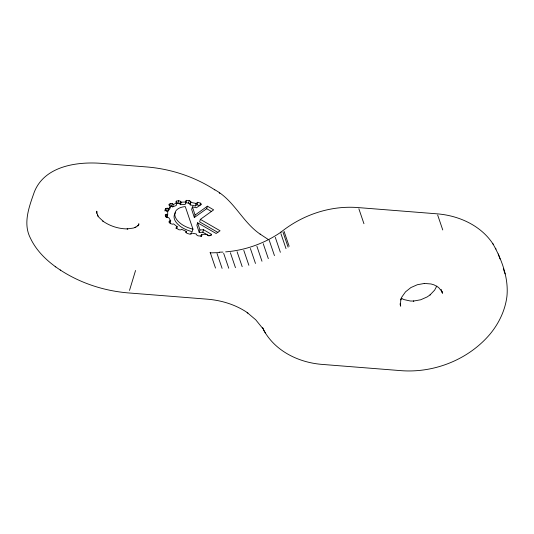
<?xml version="1.0" encoding="UTF-8"?>
<svg xmlns="http://www.w3.org/2000/svg" width="534" height="534" viewBox="0 0 534 534"><rect width="100%" height="100%" fill="white"/><g stroke="black" fill="none" stroke-linecap="round" stroke-linejoin="round"><path stroke-width="0.8" d="M96.654 212.559L96.834 211.21L96.754 213.166L96.514 211.858L97.962 216.11L97.375 215.095L98.93 217.325L103.469 221.53L102.868 221.116C110.104 226.216 118.955 228.952 127.793 228.912L127.099 228.919L133.326 228.078L135.936 227.157L134.902 227.664L138.646 225.034L137.725 225.975L138.84 224.347L138.246 225.562L138.847 223.766L138.366 225.361M209.128 235.915L202.807 232.203L199.215 232.484L199.97 229.987L203.561 229.713L211.29 234.246L211.023 235.3L208.667 235.754L206.151 234.239L201.425 234.439L201.845 235.314L200.877 236.081L198.087 235.841L196.559 234.867L196.412 234.012L191.292 232.978L191.159 233.779L189.643 234.139L186.847 233.251L185.859 232.096L186.259 231.382L181.52 229.28L180.859 229.874L179.017 229.78L176.641 228.372L176.353 227.21L177.241 226.743L173.597 223.886L172.509 224.193L170.626 223.653L169.031 221.944L169.485 220.949L170.726 220.816L169.972 223.305M217.899 232.43L199.616 221.857L200.37 219.367L213.633 209.855L207.426 206.191L206.671 208.687L194.329 217.532L191.659 209.368L192.42 206.878L196.405 207.759L201.505 204.328L200.517 203.18L197.727 202.286L196.966 204.782L195.324 205.937L190.197 204.902L190.812 201.558L189.276 200.584L186.486 200.35L185.518 201.111L185.939 201.992L185.185 204.482L180.459 204.676L181.22 202.186L180.545 201.318L178.703 200.677L176.347 201.131L176.08 202.179L176.981 203L176.227 205.49L172.629 206.892L171.527 206.144L169.652 205.93L170.406 203.441L172.288 203.654L173.383 204.402L176.981 203M129.508 290.409L135.556 270.478M164.899 210.943L165.66 208.454L167.282 208.2L168.637 208.714L170.566 206.331L169.318 205.69L168.844 204.515L170.406 203.441M167.282 208.2L166.528 210.696L167.883 211.21L169.812 208.821L170.566 206.331M167.703 214.481L166.294 214.281L165.54 216.771L166.948 216.971L167.703 214.481L167.669 211.471L166.261 211.104L165.119 209.982L165.66 208.454M167.883 211.21L168.637 208.714M171.527 206.144L172.288 203.654M172.629 206.892L173.383 204.402M169.104 222.197L169.485 220.949M175.966 202.379L176.347 201.131M176.374 203.474L177.942 203.167L178.703 200.677M180.459 204.676L179.791 203.808L180.545 201.318M175.973 228.452L176.353 227.21M176.674 228.612L177.241 226.743M186.486 200.35L185.732 202.84L188.515 203.074L190.051 204.048L190.197 204.902M188.515 203.074L189.276 200.584M190.051 204.048L190.812 201.558M185.885 232.63L186.259 231.382M195.324 205.937L196.078 203.441L197.727 202.286M194.329 217.532L195.084 215.042L192.42 206.878M190.912 234.226L191.292 232.978M200.517 203.18L199.763 205.67L196.966 204.782M192.961 229.133L192.1 228.932A19.458 10.747 16.9 0 1 175.366 217.131L175.105 216.363A19.458 10.747 16.9 0 1 184.55 206.658L185.285 206.585L192.961 229.133L192.207 231.623L191.346 231.422A19.458 10.747 16.9 0 1 174.792 213.927M200.37 219.367L220.061 230.755L216.11 233.485L197.62 222.791L196.859 225.281L199.215 232.484M200.857 236.302L201.425 234.439M201.472 236.562L201.845 235.314M202.807 232.203L203.561 229.713M210.91 235.494L211.29 234.246M436.825 286.017L434.636 290.122L430.044 294.928L430.404 294.681L427.193 296.911L420.685 299.781L413.443 301.076L413.797 301.056L410.359 301.009L403.971 299.594L401.181 298.259L401.895 298.74M195.084 215.042L207.426 206.191M166.294 214.281L165.173 214.948L165.747 216.704L167.382 217.605L168.737 217.632L170.726 220.816M225.648 251.868C245.426 250.333 264.71 243.35 281.031 232.103L280.75 232.297C302.311 214.922 330.292 205.356 358.04 207.572L436.812 213.814C458.719 215.462 481.201 225.488 493.316 244.465M181.22 202.186L185.939 201.992M219.434 252.595L210.349 252.882L215.516 268.081M219.22 252.175L222.952 252.101M190.958 202.413L196.078 203.441M177.942 203.167L179.791 203.808M206.671 208.687L211.497 211.537M269.143 240.073L260.111 234.106L260.712 234.519C242.363 222.358 234.146 200.01 214.294 189.517C194.296 176.667 171.047 169.038 147.391 167.008L101.941 163.404C77.31 161.388 44.502 165.927 34.296 192.066C29.23 206.511 22.668 223.325 30.425 238.157C35.945 249.912 45.337 259.411 55.776 266.927M55.176 266.513C76.275 281.765 101.754 290.603 127.619 292.859L207.299 299.173C221.683 300.362 235.981 304.714 247.889 313.017L247.142 312.517L255.739 319.806L262.608 328.29M214.294 189.517L214.815 189.877M219.24 192.934L219.834 193.348M60.202 269.984L60.722 270.351M264.817 332.048C276.699 352.039 299.854 362.78 322.456 364.428L401.228 370.669C434.342 373.146 468.592 359.529 490.092 334.044C498.983 323.29 505.237 310.187 506.94 296.277C508.748 277.907 501.646 259.317 492.802 243.597M495.519 248.21L496.046 249.091M263.155 328.564L264.217 331.013M263.696 330.139L265.338 332.916M498.282 253.93L500.011 258.963M503.368 268.876L505.104 273.909M437.666 215.015L442.753 229.96M441.124 289.335L442.459 293.266L441.471 290.796L441.992 291.677L438.541 287.412L434.095 284.889L431.011 283.968L424.276 283.434L424.63 283.414L417.388 284.709L410.88 287.572L405.526 291.844L401.808 297.071L400.68 299.881L400.967 299.027L400.34 304.547L400.22 303.546L400.7 306.169L400.166 304.6M358.861 208.767L363.948 223.719M284.061 231.342L289.148 246.287M283.027 232.203L288.113 247.155M280.931 233.678L286.017 248.624M275.284 237.35L280.377 252.295M269.376 240.687L274.463 255.632M263.229 243.671L268.322 258.623M256.894 246.287L261.98 261.233M250.393 248.51L255.486 263.462M243.784 250.339L248.871 265.285M237.096 251.748L242.189 266.693M262.688 327.582L263.222 329.151M230.381 252.736L235.467 267.688M223.666 253.303L228.752 268.248M217.004 253.43L222.091 268.382M197.62 222.791L199.97 229.987M166.922 214.715L166.948 216.971M210.056 252.335A6.248 1.782 -87.4 0 1 210.429 253.129M175.172 213.313A19.458 10.747 16.9 0 1 175.626 212.732"/></g></svg>
